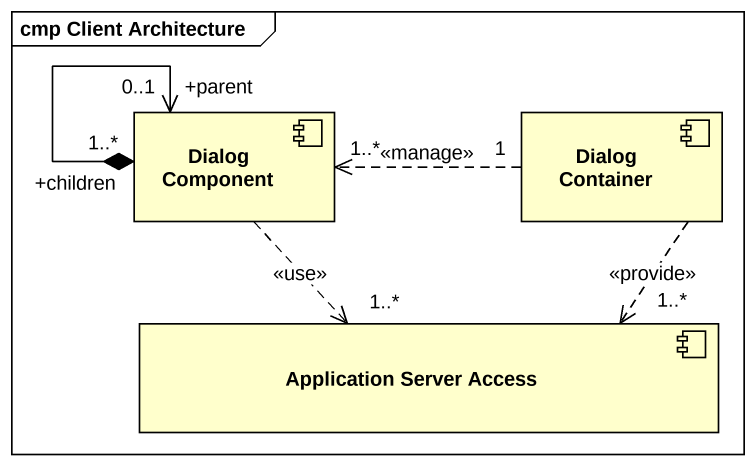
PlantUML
@startuml
mainframe cmp Client Architecture
component "Dialog Component" as Dialog_Component
component "Dialog Container" as Dialog_Container
component "Application Server Access" as Application_Server_Access
Dialog_Component "+parent\n0..1" <--* "+children\n1..*" Dialog_Component
Dialog_Component ..> "1..*" Application_Server_Access : <<use>>
Dialog_Container "1" .left.> "1..*" Dialog_Component : <<manage>>
Dialog_Container ..> "1..*" Application_Server_Access : <<provide>>
@enduml
